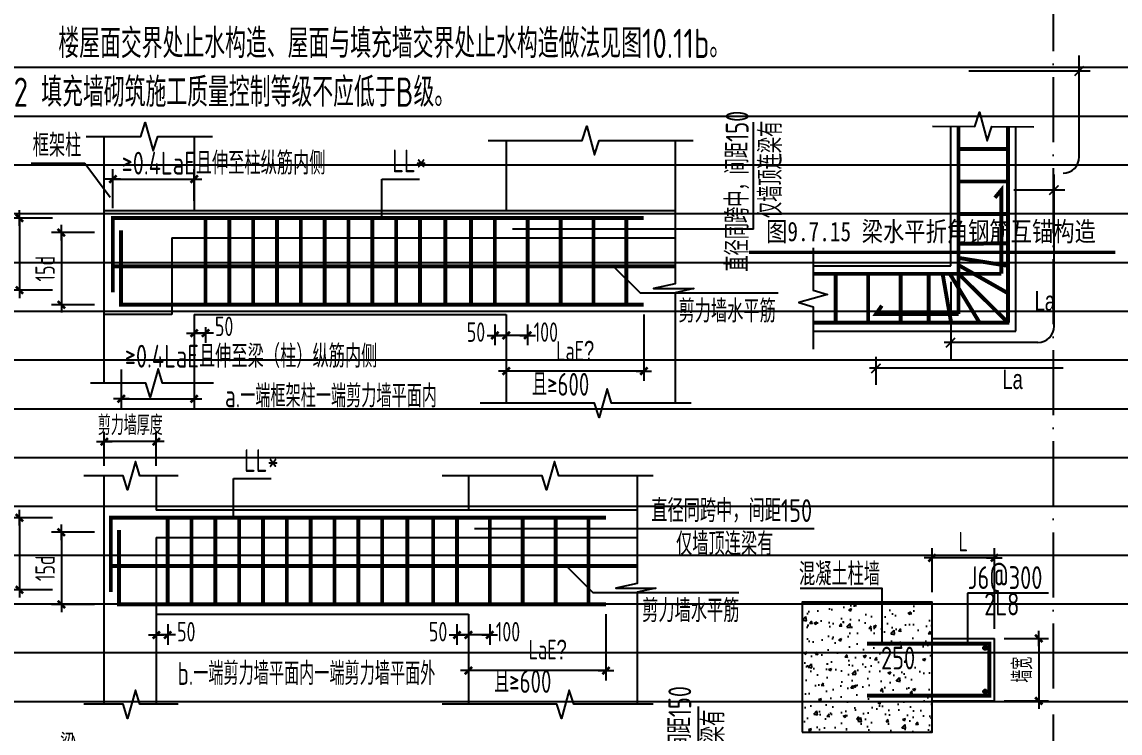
# Model space of a CAD drawing. Extents: x -668857 to 143095, y -247466 to 228182.
# Drawn here: x -511391 to -494502, y 203295 to 214229 of the extents above; entities that cross this region are included whole.
import ezdxf
from ezdxf.enums import TextEntityAlignment as Align

# ---------------------------------------------------------------- set-up
doc = ezdxf.new("R2010")
doc.units = 0
doc.header["$LTSCALE"] = 1000
doc.linetypes.add('D1', pattern=[14, 10, -2, 0, -2])
doc.layers.get('0').update_dxf_attribs({"linetype": 'CONTINUOUS'})
doc.layers.get('DEFPOINTS').update_dxf_attribs({"linetype": 'CONTINUOUS'})
doc.layers.add('S-1-TEXT', color=7, linetype='CONTINUOUS', lineweight=18)
for name, color, linetype in [('S-DETL-DIM', 151, 'CONTINUOUS'), ('S-DETL-HATCH', 253, 'CONTINUOUS'), ('S-DETL-LINE1', 2, 'CONTINUOUS'), ('S-DETL-RBAR', 1, 'CONTINUOUS'), ('S-DETL-TEXT', 7, 'CONTINUOUS')]:
    doc.layers.add(name, color=color, linetype=linetype)
doc.styles.add('TS', font='tssdeng.shx', dxfattribs={"width": 0.7, "bigfont": 'tssdchn.shx'})
doc.styles.add('现代都市院', font='ds-rss.shx', dxfattribs={"width": 0.7, "bigfont": 'ds-hzs.shx'})
doc.styles.add('黑体', font='simhei.ttf')
doc.dimstyles.new('DIM25', dxfattribs={"dimtxt": 300, "dimasz": 0.8, "dimexe": 150, "dimexo": 150, "dimgap": 100, "dimtad": 1, "dimdec": 0, "dimlfac": 0.25, "dimrnd": 1, "dimzin": 0, "dimdsep": 46, "dimtxsty": 'TS', "dimblk": '_DIMX', "dimcen": 0, "dimclrd": 256, "dimclre": 256, "dimclrt": 43, "dimadec": 1, "dimazin": 0, "dimtfac": 1, "dimtdec": 0, "dimtix": 1, "dimtmove": 2, "dimatfit": 3, "dimldrblk": 'ARCHTICK', "dimfxl": 0, "dimtolj": 1, "dimtzin": 1, "dimarcsym": 0})

# ---------------------------------------------------------------- blocks, each defined once
blk = doc.blocks.new('_DIMX')
blk.add_line((-150, 0), (150, 0))
at = {"const_width": 50}
blk.add_lwpolyline([(-70, -70), (70, 70)], dxfattribs=at)
blk = doc.blocks.new('*D1191')
at = {"layer": 'DEFPOINTS', "color": 0}
for p in [(-497393.6917489495, 205989.2205322818), (-497393.6917489495, 205308.6228685356), (-496433.6917489495, 204748.6228685356)]:
    blk.add_point(p, dxfattribs=at)
at = {"layer": 'S-DETL-DIM', "lineweight": -2}
for p, q in [((-497393.6917489495, 205458.6228685356), (-497393.6917489495, 206139.2205322818)), ((-496433.6917489495, 204898.6228685356), (-496433.6917489495, 206139.2205322818)), ((-496434.4917489495, 205989.2205322818), (-497392.8917489495, 205989.2205322818))]:
    blk.add_line(p, q, dxfattribs=at)
at = {"layer": 'S-DETL-DIM', "lineweight": -2, "xscale": 0.8, "yscale": 0.8, "zscale": 0.8, "rotation": 180}
blk.add_blockref('_DIMX', (-497393.6917489495, 205989.2205322818), dxfattribs=at)
at = {"layer": 'S-DETL-DIM', "lineweight": -2, "xscale": 0.8, "yscale": 0.8, "zscale": 0.8}
blk.add_blockref('_DIMX', (-496433.6917489495, 205989.2205322818), dxfattribs=at)
at = {"layer": 'S-DETL-DIM', "color": 43, "insert": (-496913.6917489495, 206239.2205322818), "char_height": 300, "attachment_point": 5, "style": 'TS'}
blk.add_mtext('\\A1;L', dxfattribs=at)
blk = doc.blocks.new('_ArchTick')
at = {"color": 0, "linetype": 'ByBlock', "const_width": 0.15}
blk.add_lwpolyline([(-0.5, -0.5), (0.5, 0.5)], dxfattribs=at)
blk = doc.blocks.new('*D1192')
at = {"layer": 'DEFPOINTS', "color": 0}
for p in [(-496433.6917489495, 204748.6228685356), (-496433.6917489504, 203788.6228685356), (-495752.1046936179, 203788.6228685356)]:
    blk.add_point(p, dxfattribs=at)
at = {"layer": 'S-DETL-DIM', "lineweight": -2}
for p, q in [((-496283.6917489495, 204748.6228685356), (-495602.1046936179, 204748.6228685356)), ((-495752.1046936179, 204747.8228685356), (-495752.1046936179, 203789.4228685356)), ((-496283.6917489504, 203788.6228685356), (-495602.1046936179, 203788.6228685356))]:
    blk.add_line(p, q, dxfattribs=at)
at = {"layer": 'S-DETL-DIM', "lineweight": -2, "xscale": 0.8, "yscale": 0.8, "zscale": 0.8}
for p, rotation in [((-495752.1046936179, 204748.6228685356), 90), ((-495752.1046936179, 203788.6228685356), 270)]:
    blk.add_blockref('_DIMX', p, dxfattribs=dict(at, rotation=rotation))
at = {"layer": 'S-DETL-DIM', "color": 43, "insert": (-496002.104693618, 204268.6228685355), "char_height": 300, "attachment_point": 5, "rotation": 90, "style": 'TS'}
blk.add_mtext('\\A1;墙宽', dxfattribs=at)
blk = doc.blocks.new('*D1151')
at = {"layer": 'DEFPOINTS', "color": 0}
for p in [(-510769.7794513281, 206606.5994597333), (-511430.3717645581, 205496.7257689643), (-510769.7794513281, 205496.7257689643)]:
    blk.add_point(p, dxfattribs=at)
at = {"layer": 'S-DETL-DIM', "lineweight": -2}
for p, q in [((-510919.7794513281, 206606.5994597333), (-511580.3717645581, 206606.5994597333)), ((-511430.3717645581, 206605.7994597334), (-511430.3717645581, 205497.5257689643)), ((-510919.7794513281, 205496.7257689643), (-511580.3717645581, 205496.7257689643))]:
    blk.add_line(p, q, dxfattribs=at)
at = {"layer": 'S-DETL-DIM', "lineweight": -2, "xscale": 0.8, "yscale": 0.8, "zscale": 0.8}
for p, rotation in [((-511430.3717645581, 206606.5994597333), 90), ((-511430.3717645581, 205496.7257689643), 270)]:
    blk.add_blockref('_DIMX', p, dxfattribs=dict(at, rotation=rotation))
at = {"layer": 'S-DETL-DIM', "color": 43, "insert": (-511680.3717645582, 206051.6626143487), "char_height": 300, "attachment_point": 5, "rotation": 90, "style": 'TS'}
blk.add_mtext('\\A1;15d', dxfattribs=at)
blk = doc.blocks.new('*D1152')
at = {"layer": 'DEFPOINTS', "color": 0}
for p in [(-510125.2794513281, 206382.9857498812), (-510785.8717645581, 205273.1120591122), (-510125.2794513281, 205273.1120591122)]:
    blk.add_point(p, dxfattribs=at)
at = {"layer": 'S-DETL-DIM', "lineweight": -2}
for p, q in [((-510275.2794513281, 206382.9857498812), (-510935.8717645581, 206382.9857498812)), ((-510785.8717645581, 206382.1857498813), (-510785.8717645581, 205273.9120591122)), ((-510275.2794513281, 205273.1120591122), (-510935.8717645581, 205273.1120591122))]:
    blk.add_line(p, q, dxfattribs=at)
at = {"layer": 'S-DETL-DIM', "lineweight": -2, "xscale": 0.8, "yscale": 0.8, "zscale": 0.8}
for p, rotation in [((-510785.8717645581, 206382.9857498812), 90), ((-510785.8717645581, 205273.1120591122), 270)]:
    blk.add_blockref('_DIMX', p, dxfattribs=dict(at, rotation=rotation))
at = {"layer": 'S-DETL-DIM', "color": 43, "insert": (-511035.8717645582, 205828.0489044966), "char_height": 300, "attachment_point": 5, "rotation": 90, "style": 'TS'}
blk.add_mtext('\\A1;15d', dxfattribs=at)
blk = doc.blocks.new('*D1153')
at = {"layer": 'DEFPOINTS', "color": 0}
for p in [(-509325.2794513281, 205121.2445443827), (-509150.2794513281, 205121.2445443827), (-509325.2794513281, 204802.9980276185)]:
    blk.add_point(p, dxfattribs=at)
at = {"layer": 'S-DETL-DIM', "lineweight": -2}
for p, q in [((-509325.2794513281, 204971.2445443827), (-509325.2794513281, 204652.9980276185)), ((-509150.2794513281, 204971.2445443827), (-509150.2794513281, 204652.9980276185)), ((-509326.0794513281, 204802.9980276185), (-509326.8794513281, 204802.9980276185)), ((-509150.2794513281, 204802.9980276185), (-509325.2794513281, 204802.9980276185)), ((-509149.4794513281, 204802.9980276185), (-509148.6794513281, 204802.9980276185))]:
    blk.add_line(p, q, dxfattribs=at)
at = {"layer": 'S-DETL-DIM', "lineweight": -2, "xscale": 0.8, "yscale": 0.8, "zscale": 0.8}
blk.add_blockref('_DIMX', (-509325.2794513281, 204802.9980276185), dxfattribs=at)
at = {"layer": 'S-DETL-DIM', "lineweight": -2, "xscale": 0.8, "yscale": 0.8, "zscale": 0.8, "rotation": 180}
blk.add_blockref('_DIMX', (-509150.2794513281, 204802.9980276185), dxfattribs=at)
at = {"layer": 'S-DETL-DIM', "color": 43, "insert": (-508864.3717645581, 204852.9980276185), "char_height": 300, "attachment_point": 5, "style": 'TS'}
blk.add_mtext('\\A1;50', dxfattribs=at)
blk = doc.blocks.new('*D1154')
at = {"layer": 'DEFPOINTS', "color": 0}
for p in [(-504700.2794513281, 205121.2445443827), (-504525.2794513281, 205121.2445443827), (-504700.2794513281, 204802.9980276185)]:
    blk.add_point(p, dxfattribs=at)
at = {"layer": 'S-DETL-DIM', "lineweight": -2}
for p, q in [((-504700.2794513281, 204971.2445443827), (-504700.2794513281, 204652.9980276185)), ((-504525.2794513281, 204971.2445443827), (-504525.2794513281, 204652.9980276185)), ((-504701.0794513281, 204802.9980276185), (-504701.8794513281, 204802.9980276185)), ((-504525.2794513281, 204802.9980276185), (-504700.2794513281, 204802.9980276185)), ((-504524.4794513281, 204802.9980276185), (-504523.6794513281, 204802.9980276185))]:
    blk.add_line(p, q, dxfattribs=at)
at = {"layer": 'S-DETL-DIM', "lineweight": -2, "xscale": 0.8, "yscale": 0.8, "zscale": 0.8}
blk.add_blockref('_DIMX', (-504700.2794513281, 204802.9980276185), dxfattribs=at)
at = {"layer": 'S-DETL-DIM', "lineweight": -2, "xscale": 0.8, "yscale": 0.8, "zscale": 0.8, "rotation": 180}
blk.add_blockref('_DIMX', (-504525.2794513281, 204802.9980276185), dxfattribs=at)
at = {"layer": 'S-DETL-DIM', "color": 43, "insert": (-504990.8717645581, 204852.9980276185), "char_height": 300, "attachment_point": 5, "style": 'TS'}
blk.add_mtext('\\A1;50', dxfattribs=at)
blk = doc.blocks.new('*D1155')
at = {"layer": 'DEFPOINTS', "color": 0}
for p in [(-504525.2794513281, 205121.2445443827), (-504195.8717645581, 205121.2445443827), (-504525.2794513281, 204802.9980276185)]:
    blk.add_point(p, dxfattribs=at)
at = {"layer": 'S-DETL-DIM', "lineweight": -2}
for p, q in [((-504525.2794513281, 204971.2445443827), (-504525.2794513281, 204652.9980276185)), ((-504195.8717645581, 204971.2445443827), (-504195.8717645581, 204652.9980276185)), ((-504196.6717645581, 204802.9980276185), (-504524.4794513281, 204802.9980276185))]:
    blk.add_line(p, q, dxfattribs=at)
at = {"layer": 'S-DETL-DIM', "lineweight": -2, "xscale": 0.8, "yscale": 0.8, "zscale": 0.8, "rotation": 180}
blk.add_blockref('_DIMX', (-504525.2794513281, 204802.9980276185), dxfattribs=at)
at = {"layer": 'S-DETL-DIM', "lineweight": -2, "xscale": 0.8, "yscale": 0.8, "zscale": 0.8}
blk.add_blockref('_DIMX', (-504195.8717645581, 204802.9980276185), dxfattribs=at)
at = {"layer": 'S-DETL-DIM', "color": 43, "insert": (-503916.3717645581, 204852.9980276185), "char_height": 300, "attachment_point": 5, "style": 'TS'}
blk.add_mtext('\\A1;100', dxfattribs=at)
blk = doc.blocks.new('*D1156')
at = {"layer": 'DEFPOINTS', "color": 0}
for p in [(-502409.1206116106, 205273.1120591122), (-504525.2794513281, 204572.7445443827), (-504525.2794513281, 204254.4980276185)]:
    blk.add_point(p, dxfattribs=at)
at = {"layer": 'S-DETL-DIM', "lineweight": -2}
for p, q in [((-502409.1206116106, 205123.1120591122), (-502409.1206116106, 204104.4980276185)), ((-504525.2794513281, 204422.7445443827), (-504525.2794513281, 204104.4980276185)), ((-502409.9206116106, 204254.4980276185), (-504524.4794513281, 204254.4980276185))]:
    blk.add_line(p, q, dxfattribs=at)
at = {"layer": 'S-DETL-DIM', "lineweight": -2, "xscale": 0.8, "yscale": 0.8, "zscale": 0.8, "rotation": 180}
blk.add_blockref('_DIMX', (-504525.2794513281, 204254.4980276185), dxfattribs=at)
at = {"layer": 'S-DETL-DIM', "lineweight": -2, "xscale": 0.8, "yscale": 0.8, "zscale": 0.8}
blk.add_blockref('_DIMX', (-502409.1206116106, 204254.4980276185), dxfattribs=at)
at = {"layer": 'S-DETL-DIM', "color": 43, "insert": (-503304.9468054303, 204578.0514063658), "char_height": 300, "attachment_point": 5, "style": 'TS'}
blk.add_mtext('\\A1;LaE{\\Fds-rss,ds-hzs|c0;\x8e}', dxfattribs=at)
blk = doc.blocks.new('*D1161')
at = {"layer": 'DEFPOINTS', "color": 0}
for p in [(-510125.2794513281, 207776.4980276185), (-510125.2794513281, 207252.2775540906), (-509325.2794513281, 207252.2775540906)]:
    blk.add_point(p, dxfattribs=at)
at = {"layer": 'S-DETL-DIM', "lineweight": -2}
for p, q in [((-510125.2794513281, 207402.2775540906), (-510125.2794513281, 207926.4980276185)), ((-509325.2794513281, 207402.2775540906), (-509325.2794513281, 207926.4980276185)), ((-510126.0794513281, 207776.4980276185), (-510126.8794513281, 207776.4980276185)), ((-509325.2794513281, 207776.4980276185), (-510125.2794513281, 207776.4980276185)), ((-509324.4794513281, 207776.4980276185), (-509323.6794513281, 207776.4980276185))]:
    blk.add_line(p, q, dxfattribs=at)
at = {"layer": 'S-DETL-DIM', "lineweight": -2, "xscale": 0.8, "yscale": 0.8, "zscale": 0.8}
blk.add_blockref('_DIMX', (-510125.2794513281, 207776.4980276185), dxfattribs=at)
at = {"layer": 'S-DETL-DIM', "lineweight": -2, "xscale": 0.8, "yscale": 0.8, "zscale": 0.8, "rotation": 180}
blk.add_blockref('_DIMX', (-509325.2794513281, 207776.4980276185), dxfattribs=at)
at = {"layer": 'S-DETL-DIM', "color": 43, "insert": (-509725.2794513281, 208026.4980276185), "char_height": 300, "attachment_point": 5, "style": 'TS'}
blk.add_mtext('\\A1;剪力墙厚度', dxfattribs=at)
blk = doc.blocks.new('*D1162')
at = {"layer": 'DEFPOINTS', "color": 0}
for p in [(-510769.7794513281, 211213.9027697016), (-511430.3717645581, 210104.0290789325), (-510769.7794513281, 210104.0290789325)]:
    blk.add_point(p, dxfattribs=at)
at = {"layer": 'S-DETL-DIM', "lineweight": -2}
for p, q in [((-510919.7794513281, 211213.9027697016), (-511580.3717645581, 211213.9027697016)), ((-511430.3717645581, 211213.1027697016), (-511430.3717645581, 210104.8290789325)), ((-510919.7794513281, 210104.0290789325), (-511580.3717645581, 210104.0290789325))]:
    blk.add_line(p, q, dxfattribs=at)
at = {"layer": 'S-DETL-DIM', "lineweight": -2, "xscale": 0.8, "yscale": 0.8, "zscale": 0.8}
for p, rotation in [((-511430.3717645581, 211213.9027697016), 90), ((-511430.3717645581, 210104.0290789325), 270)]:
    blk.add_blockref('_DIMX', p, dxfattribs=dict(at, rotation=rotation))
at = {"layer": 'S-DETL-DIM', "color": 43, "insert": (-511680.3717645582, 210658.9659243169), "char_height": 300, "attachment_point": 5, "rotation": 90, "style": 'TS'}
blk.add_mtext('\\A1;15d', dxfattribs=at)
blk = doc.blocks.new('*D1163')
at = {"layer": 'DEFPOINTS', "color": 0}
for p in [(-510125.2794513281, 210990.2890598495), (-510785.8717645581, 209880.4153690804), (-510125.2794513281, 209880.4153690804)]:
    blk.add_point(p, dxfattribs=at)
at = {"layer": 'S-DETL-DIM', "lineweight": -2}
for p, q in [((-510275.2794513281, 210990.2890598495), (-510935.8717645581, 210990.2890598495)), ((-510785.8717645581, 210989.4890598495), (-510785.8717645581, 209881.2153690804)), ((-510275.2794513281, 209880.4153690804), (-510935.8717645581, 209880.4153690804))]:
    blk.add_line(p, q, dxfattribs=at)
at = {"layer": 'S-DETL-DIM', "lineweight": -2, "xscale": 0.8, "yscale": 0.8, "zscale": 0.8}
for p, rotation in [((-510785.8717645581, 210990.2890598495), 90), ((-510785.8717645581, 209880.4153690804), 270)]:
    blk.add_blockref('_DIMX', p, dxfattribs=dict(at, rotation=rotation))
at = {"layer": 'S-DETL-DIM', "color": 43, "insert": (-511035.8717645582, 210435.3522144648), "char_height": 300, "attachment_point": 5, "rotation": 90, "style": 'TS'}
blk.add_mtext('\\A1;15d', dxfattribs=at)
blk = doc.blocks.new('*D1164')
at = {"layer": 'DEFPOINTS', "color": 0}
for p in [(-508742.7794513281, 209687.3822396779), (-508567.7794513281, 209687.3822396779), (-508742.7794513281, 209444.1357229138)]:
    blk.add_point(p, dxfattribs=at)
at = {"layer": 'S-DETL-DIM', "lineweight": -2}
for p, q in [((-508743.5794513281, 209444.1357229138), (-508744.3794513281, 209444.1357229138)), ((-508742.7794513281, 209537.3822396779), (-508742.7794513281, 209294.1357229138)), ((-508567.7794513281, 209444.1357229138), (-508742.7794513281, 209444.1357229138)), ((-508567.7794513281, 209537.3822396779), (-508567.7794513281, 209294.1357229138)), ((-508566.9794513281, 209444.1357229138), (-508566.1794513281, 209444.1357229138))]:
    blk.add_line(p, q, dxfattribs=at)
at = {"layer": 'S-DETL-DIM', "lineweight": -2, "xscale": 0.8, "yscale": 0.8, "zscale": 0.8}
blk.add_blockref('_DIMX', (-508742.7794513281, 209444.1357229138), dxfattribs=at)
at = {"layer": 'S-DETL-DIM', "lineweight": -2, "xscale": 0.8, "yscale": 0.8, "zscale": 0.8, "rotation": 180}
blk.add_blockref('_DIMX', (-508567.7794513281, 209444.1357229138), dxfattribs=at)
at = {"layer": 'S-DETL-DIM', "color": 43, "insert": (-508281.8717645581, 209548.600496375), "char_height": 300, "attachment_point": 5, "style": 'TS'}
blk.add_mtext('\\A1;50', dxfattribs=at)
blk = doc.blocks.new('*D1165')
at = {"layer": 'DEFPOINTS', "color": 0}
for p in [(-504117.7794513281, 209728.5478543509), (-503942.7794513281, 209728.5478543509), (-504117.7794513281, 209410.3013375867)]:
    blk.add_point(p, dxfattribs=at)
at = {"layer": 'S-DETL-DIM', "lineweight": -2}
for p, q in [((-504117.7794513281, 209578.5478543509), (-504117.7794513281, 209260.3013375867)), ((-503942.7794513281, 209578.5478543509), (-503942.7794513281, 209260.3013375867)), ((-504118.5794513281, 209410.3013375867), (-504119.3794513281, 209410.3013375867)), ((-503942.7794513281, 209410.3013375867), (-504117.7794513281, 209410.3013375867)), ((-503941.9794513281, 209410.3013375867), (-503941.1794513281, 209410.3013375867))]:
    blk.add_line(p, q, dxfattribs=at)
at = {"layer": 'S-DETL-DIM', "lineweight": -2, "xscale": 0.8, "yscale": 0.8, "zscale": 0.8}
blk.add_blockref('_DIMX', (-504117.7794513281, 209410.3013375867), dxfattribs=at)
at = {"layer": 'S-DETL-DIM', "lineweight": -2, "xscale": 0.8, "yscale": 0.8, "zscale": 0.8, "rotation": 180}
blk.add_blockref('_DIMX', (-503942.7794513281, 209410.3013375867), dxfattribs=at)
at = {"layer": 'S-DETL-DIM', "color": 43, "insert": (-504408.3717645581, 209460.3013375867), "char_height": 300, "attachment_point": 5, "style": 'TS'}
blk.add_mtext('\\A1;50', dxfattribs=at)
blk = doc.blocks.new('*D1166')
at = {"layer": 'DEFPOINTS', "color": 0}
for p in [(-503942.7794513281, 209728.5478543509), (-503613.3717645581, 209728.5478543509), (-503942.7794513281, 209410.3013375867)]:
    blk.add_point(p, dxfattribs=at)
at = {"layer": 'S-DETL-DIM', "lineweight": -2}
for p, q in [((-503942.7794513281, 209578.5478543509), (-503942.7794513281, 209260.3013375867)), ((-503613.3717645581, 209578.5478543509), (-503613.3717645581, 209260.3013375867)), ((-503614.1717645581, 209410.3013375867), (-503941.9794513281, 209410.3013375867))]:
    blk.add_line(p, q, dxfattribs=at)
at = {"layer": 'S-DETL-DIM', "lineweight": -2, "xscale": 0.8, "yscale": 0.8, "zscale": 0.8, "rotation": 180}
blk.add_blockref('_DIMX', (-503942.7794513281, 209410.3013375867), dxfattribs=at)
at = {"layer": 'S-DETL-DIM', "lineweight": -2, "xscale": 0.8, "yscale": 0.8, "zscale": 0.8}
blk.add_blockref('_DIMX', (-503613.3717645581, 209410.3013375867), dxfattribs=at)
at = {"layer": 'S-DETL-DIM', "color": 43, "insert": (-503333.8717645581, 209460.3013375867), "char_height": 300, "attachment_point": 5, "style": 'TS'}
blk.add_mtext('\\A1;100', dxfattribs=at)
blk = doc.blocks.new('*D1167')
at = {"layer": 'DEFPOINTS', "color": 0}
for p in [(-501826.6206116106, 209880.4153690804), (-503942.7794513281, 209180.0478543509), (-503942.7794513281, 208861.8013375867)]:
    blk.add_point(p, dxfattribs=at)
at = {"layer": 'S-DETL-DIM', "lineweight": -2}
for p, q in [((-501826.6206116106, 209730.4153690804), (-501826.6206116106, 208711.8013375867)), ((-503942.7794513281, 209030.0478543509), (-503942.7794513281, 208711.8013375867)), ((-501827.4206116106, 208861.8013375867), (-503941.9794513281, 208861.8013375867))]:
    blk.add_line(p, q, dxfattribs=at)
at = {"layer": 'S-DETL-DIM', "lineweight": -2, "xscale": 0.8, "yscale": 0.8, "zscale": 0.8, "rotation": 180}
blk.add_blockref('_DIMX', (-503942.7794513281, 208861.8013375867), dxfattribs=at)
at = {"layer": 'S-DETL-DIM', "lineweight": -2, "xscale": 0.8, "yscale": 0.8, "zscale": 0.8}
blk.add_blockref('_DIMX', (-501826.6206116106, 208861.8013375867), dxfattribs=at)
at = {"layer": 'S-DETL-DIM', "color": 43, "insert": (-502883.1468057388, 209174.2415280938), "char_height": 300, "attachment_point": 5, "style": 'TS'}
blk.add_mtext('\\A1;LaE{\\Fds-rss,ds-hzs|c0;\x8e}', dxfattribs=at)
blk = doc.blocks.new('*D1168')
at = {"layer": 'DEFPOINTS', "color": 0}
for p in [(-508742.7794513281, 211813.7661110479), (-508742.7794513281, 211328.5478543509), (-509994.2794513281, 211213.9027697016)]:
    blk.add_point(p, dxfattribs=at)
at = {"layer": 'S-DETL-DIM', "lineweight": -2}
for p, q in [((-509994.2794513281, 211363.9027697016), (-509994.2794513281, 211963.7661110479)), ((-508742.7794513281, 211478.5478543509), (-508742.7794513281, 211963.7661110479)), ((-509993.4794513281, 211813.7661110479), (-508743.5794513281, 211813.7661110479))]:
    blk.add_line(p, q, dxfattribs=at)
at = {"layer": 'S-DETL-DIM', "lineweight": -2, "xscale": 0.8, "yscale": 0.8, "zscale": 0.8, "rotation": 180}
blk.add_blockref('_DIMX', (-509994.2794513281, 211813.7661110479), dxfattribs=at)
at = {"layer": 'S-DETL-DIM', "lineweight": -2, "xscale": 0.8, "yscale": 0.8, "zscale": 0.8}
blk.add_blockref('_DIMX', (-508742.7794513281, 211813.7661110479), dxfattribs=at)
blk = doc.blocks.new('*D1169')
at = {"layer": 'DEFPOINTS', "color": 0}
for p in [(-509863.482740524, 209034.4387330567), (-508742.7794513281, 208919.7936484073), (-508742.7794513281, 208434.5753917103)]:
    blk.add_point(p, dxfattribs=at)
at = {"layer": 'S-DETL-DIM', "lineweight": -2}
for p, q in [((-509863.482740524, 208884.4387330567), (-509863.482740524, 208284.5753917103)), ((-508742.7794513281, 208769.7936484073), (-508742.7794513281, 208284.5753917103)), ((-509862.682740524, 208434.5753917103), (-508743.5794513281, 208434.5753917103))]:
    blk.add_line(p, q, dxfattribs=at)
at = {"layer": 'S-DETL-DIM', "lineweight": -2, "xscale": 0.8, "yscale": 0.8, "zscale": 0.8, "rotation": 180}
blk.add_blockref('_DIMX', (-509863.482740524, 208434.5753917103), dxfattribs=at)
at = {"layer": 'S-DETL-DIM', "lineweight": -2, "xscale": 0.8, "yscale": 0.8, "zscale": 0.8}
blk.add_blockref('_DIMX', (-508742.7794513281, 208434.5753917103), dxfattribs=at)

msp = doc.modelspace()

# ---------------------------------------------------------------- hatches: boundary and pattern name
at = {"layer": 'S-DETL-HATCH'}
h = msp.add_hatch(dxfattribs=at)
h.set_pattern_fill('AR-CONC', color=256, scale=2.5, style=0)
h.set_pattern_definition([(49.99999999999999, (-2108699.453921575, 172385.3572945492), (455.46167249001, -39.84771384725772), [47.625, -523.875]), (355, (-2108699.453921575, 172385.3572945492), (-88.10706493916747, 477.6416072054499), [38.1, -419.1]), (100.451, (-2108661.498921575, 172382.0366695491), (367.3562541648981, 437.7917195507297), [40.475, -445.225]), (46.18420000000002, (-2108699.453921575, 172512.3572945492), (677.6976022303247, -105.1058198318179), [71.43749999999895, -785.8124999999916]), (96.63559999999998, (-2108642.979171575, 172503.5985445492), (593.5105861655928, 618.5638897251231), [60.71249999999888, -667.8374999999821]), (351.1840000000001, (-2108699.453921575, 172512.3572945492), (593.5115145348348, 618.5627946514942), [57.15, -628.65]), (21, (-2108635.953921575, 172480.6072945492), (379.0371995884582, -255.6637962919062), [47.625, -523.875]), (326.0000000000001, (-2108635.953921575, 172480.6072945492), (154.5050708691177, 460.4699153057982), [38.1, -419.1]), (71.4514, (-2108604.367671575, 172459.3020445495), (533.5412269253111, 204.8071442901436), [40.475, -445.225]), (37.50000000000001, (-2108699.453921575, 172385.3572945492), (7.721508126479542, 211.3875971828828), [0, -414.02, 0, -425.45, 0, -420.6875]), (7.499999999999999, (-2108699.453921575, 172385.3572945492), (167.0491562757644, 250.4514370452988), [0, -242.57, 0, -404.495, 0, -160.3375]), (327.5, (-2108841.058921574, 172385.3572945492), (338.9764879171785, -14.32185998168364), [0, -158.75, 0, -495.3, 0, -657.2249999999999]), (317.5, (-2108904.558921574, 172385.3572945492), (370.3229534650451, 63.56622758333253), [0, -206.375, 0, -328.93, 0, -466.725])])
h.paths.add_polyline_path([(-499393.6917489495, 203308.6228685356), (-497393.6917489495, 203308.6228685356), (-497393.6917489495, 205308.6228685356), (-499393.6917489495, 205308.6228685356)])
at = {"layer": 'S-DETL-RBAR'}
h = msp.add_hatch(color=1, dxfattribs=at)
edge = h.paths.add_edge_path()
edge.add_arc((-496575.8753436578, 204603.4243549313), 31.25, 0, 360)
h = msp.add_hatch(color=1, dxfattribs=at)
edge = h.paths.add_edge_path()
edge.add_arc((-496575.8753436578, 203933.8213821393), 31.25, 0, 360)

# ---------------------------------------------------------------- linework, layer by layer
at = {"layer": 'DEFPOINTS', "color": 252, "linetype": 'D1', "ltscale": 0.1}
msp.add_line((-495528.7140519193, 221782.2848685551), (-495528.7140519198, 167782.2848685551), dxfattribs=at)
at = {"layer": 'DEFPOINTS', "color": 252}
for p, q in [((-549944.7140519193, 213532.2848685551), (-454684.7140519191, 213532.2848685551)), ((-549944.7140519193, 212782.2848685551), (-454684.7140519191, 212782.2848685551)), ((-549944.7140519193, 212032.2848685551), (-454684.7140519191, 212032.2848685551)), ((-549944.7140519193, 211282.2848685551), (-454684.7140519191, 211282.2848685551)), ((-549944.7140519193, 210532.2848685551), (-454684.7140519191, 210532.2848685551)), ((-549944.7140519193, 209782.2848685551), (-454684.7140519191, 209782.2848685551)), ((-549944.7140519193, 209032.2848685551), (-454684.7140519191, 209032.2848685551)), ((-549944.7140519193, 208282.2848685551), (-454684.7140519191, 208282.2848685551)), ((-549944.7140519193, 207532.2848685551), (-454684.7140519191, 207532.2848685551)), ((-549944.7140519193, 206782.2848685551), (-454684.7140519191, 206782.2848685551)), ((-549944.7140519193, 206032.2848685551), (-454684.7140519191, 206032.2848685551)), ((-549944.7140519193, 205282.2848685551), (-454684.7140519191, 205282.2848685551)), ((-549944.7140519193, 204532.2848685551), (-454684.7140519191, 204532.2848685551)), ((-549944.7140519193, 203782.2848685551), (-454684.7140519191, 203782.2848685551))]:
    msp.add_line(p, q, dxfattribs=at)
at = {"layer": 'S-DETL-DIM'}
for p, q in [((-495129.0378477152, 212153.5905190241), (-495129.0378477152, 213716.1728360783)), ((-496825.1418915268, 213477.3120053243), (-494963.5549833353, 213477.3120053243)), ((-495516.5378477152, 209550.0905190241), (-495516.5378477152, 211885.6728360783)), ((-496133.7654414203, 211646.8120053243), (-495351.0549833353, 211646.8120053243)), ((-497106.0108830507, 210231.9472814333), (-497106.0108830507, 209046.9472814333)), ((-495766.5378477152, 209300.0905190241), (-497205.1793776925, 209300.0905190241)), ((-498256.5108830507, 209080.3120053243), (-498256.5108830507, 208650.4472814333)), ((-495379.0378477152, 208903.5905190241), (-498355.6793776925, 208903.5905190241))]:
    msp.add_line(p, q, dxfattribs=at)
at = {"layer": 'S-DETL-DIM', "const_width": 20}
for points in [[(-495199.0378477152, 213407.3120053243), (-495059.0378477152, 213547.3120053243)], [(-495586.5378477152, 211576.8120053243), (-495446.5378477152, 211716.8120053243)], [(-497176.0108830507, 209230.0905190241), (-497036.0108830507, 209370.0905190241)], [(-498326.5108830507, 208833.5905190241), (-498186.5108830507, 208973.5905190241)]]:
    msp.add_lwpolyline(points, dxfattribs=at)
at = {"layer": 'S-DETL-DIM'}
for points in [[(-495199.0378477152, 213407.3120053243), (-495059.0378477152, 213547.3120053243)], [(-497386.0046633517, 212627.9704117458), (-496736.0079953333, 212623.6379071805), (-496664.5431891538, 212843.1664508316), (-496547.4785769477, 212402.3763913149), (-496476.0137707682, 212621.904934966), (-495826.0171027498, 212617.5724304006)], [(-510405.2794513281, 212465.5808640588), (-509564.0294513281, 212465.5808640588), (-509494.0294513281, 212685.5808640588), (-509374.0294513281, 212245.5808640588), (-509304.0294513281, 212465.5808640588), (-508462.7794513281, 212465.5808640588)], [(-504222.7794513281, 212407.0808640588), (-502774.1344560708, 212407.0808640588), (-502704.1344560708, 212627.0808640588), (-502584.1344560708, 212187.0808640588), (-502514.1344560708, 212407.0808640588), (-501065.4894608136, 212407.0808640588)], [(-501345.4894608136, 212407.0808640588), (-501345.4894608136, 210202.3315065075), (-501676.4659275289, 210132.3533379603), (-501057.6838375803, 210132.3533379603), (-501345.4894608136, 210066.3705554325), (-501345.4894608136, 208365.6543895174)], [(-495586.5378477152, 211576.8120053243), (-495446.5378477152, 211716.8120053243)], [(-499220.7261122193, 210756.8120053243), (-499220.7261122193, 210106.8120053243), (-499000.7261122193, 210036.8120053243), (-499440.7261122193, 209916.8120053243), (-499220.7261122193, 209846.8120053243), (-499220.7261122193, 209196.8120053243)], [(-497176.0108830507, 209230.0905190241), (-497036.0108830507, 209370.0905190241)], [(-498326.5108830507, 208833.5905190241), (-498186.5108830507, 208973.5905190241)], [(-508446.3717645581, 208677.1543895174), (-509227.518359008, 208677.1543895174), (-509297.518359008, 208897.1543895174), (-509417.518359008, 208457.1543895174), (-509487.518359008, 208677.1543895174), (-510337.3717645581, 208677.1543895174)], [(-501097.859739783, 208365.6543895174), (-502322.8606600936, 208365.6543895174), (-502392.8606600936, 208585.6543895174), (-502512.8606600936, 208145.6543895174), (-502582.8606600936, 208365.6543895174), (-504344.542174014, 208365.6543895174)], [(-508987.6861389901, 207252.2775540906), (-509577.018359008, 207252.2775540906), (-509647.018359008, 207472.2775540906), (-509767.018359008, 207032.2775540906), (-509837.018359008, 207252.2775540906), (-510438.9510035391, 207252.2775540906)], [(-501680.359739783, 207252.2775540906), (-503132.6514365401, 207252.2775540906), (-503202.6514365401, 207472.2775540906), (-503322.6514365401, 207032.2775540906), (-503392.6514365401, 207252.2775540906), (-504927.042174014, 207252.2775540906)], [(-501927.9894608136, 207252.2775540906), (-501927.9894608136, 205595.0281965393), (-502258.9659275289, 205525.0500279921), (-501640.1838375803, 205525.0500279921), (-501927.9894608136, 205459.0672454643), (-501927.9894608136, 203736.3510795492)], [(-508987.6861389901, 203736.3510795492), (-509577.018359008, 203736.3510795492), (-509647.018359008, 203956.3510795492), (-509767.018359008, 203516.3510795492), (-509837.018359008, 203736.3510795492), (-510438.9510035391, 203736.3510795492)], [(-501680.359739783, 203736.3510795492), (-502905.3606600936, 203736.3510795492), (-502975.3606600936, 203956.3510795492), (-503095.3606600936, 203516.3510795492), (-503165.3606600936, 203736.3510795492), (-504927.042174014, 203736.3510795492)]]:
    msp.add_lwpolyline(points, dxfattribs=at)
for centre in [(-495379.0378477152, 212153.5905190241), (-495766.5378477152, 209550.0905190241)]:
    msp.add_arc(centre, 250, 270, 0, dxfattribs=at)
at = {"layer": 'S-DETL-LINE1'}
for p, q in [((-497106.0108830507, 210476.8120053243), (-497106.0108830507, 212626.1041339766)), ((-496106.0108830507, 209476.8120053243), (-496106.0108830507, 212619.4387081694)), ((-510125.2794513281, 208677.1543895174), (-510125.2794513281, 212465.5808640588)), ((-508742.7794513281, 212465.5808640588), (-508742.7794513281, 211328.5478543509)), ((-503942.7794513281, 212407.0808640588), (-503942.7794513281, 211328.5478543509)), ((-510125.2794513281, 211328.5478543509), (-501345.4894608136, 211328.5478543509)), ((-509084.7794513281, 210908.5478543509), (-501345.4894608136, 210908.5478543509)), ((-509084.7794513281, 210908.5478543509), (-509084.7794513281, 209728.5478543509)), ((-499220.7261122193, 210476.8120053243), (-497106.0108830507, 210476.8120053243)), ((-509084.7794513281, 209728.5478543509), (-510125.2794513281, 209728.5478543509)), ((-508742.7794513281, 209728.5478543509), (-508742.7794513281, 208677.1543895174)), ((-508742.7794513281, 209728.5478543509), (-503942.7794513281, 209728.5478543509)), ((-503942.7794513281, 209728.5478543509), (-503942.7794513281, 208365.6543895174)), ((-499227.3915380116, 209476.8120053243), (-496106.0108830507, 209476.8120053243)), ((-510125.2794513281, 203736.3510795492), (-510125.2794513281, 207252.2775540906)), ((-509325.2794513281, 207252.2775540906), (-509325.2794513281, 206721.2445443827)), ((-504525.2794513281, 207252.2775540906), (-504525.2794513281, 206721.2445443827)), ((-501927.9894608136, 206721.2445443827), (-509325.2794513281, 206721.2445443827)), ((-509325.2794513281, 206301.2445443827), (-501927.9894608136, 206301.2445443827)), ((-509325.2794513281, 206301.2445443827), (-509325.2794513281, 203736.3510795492)), ((-509325.2794513281, 205121.2445443827), (-504525.2794513281, 205121.2445443827)), ((-504525.2794513281, 205121.2445443827), (-504525.2794513281, 203736.3510795492)), ((-497393.6917489495, 204748.6228685356), (-496433.6917489495, 204748.6228685356)), ((-496433.6917489504, 203788.6228685356), (-496433.6917489495, 204748.6228685356)), ((-497393.6917489495, 203788.6228685356), (-496433.6917489504, 203788.6228685356))]:
    msp.add_line(p, q, dxfattribs=at)
msp.add_lwpolyline([(-499393.6917489495, 203308.6228685356), (-497393.6917489495, 203308.6228685356), (-497393.6917489495, 205308.6228685356), (-499393.6917489495, 205308.6228685356)], close=True, dxfattribs=at)
for centre in [(-496575.8753436578, 204603.4243549313), (-496575.8753436578, 203933.8213821393)]:
    msp.add_circle(centre, 31.25, dxfattribs=at)
at = {"layer": 'S-DETL-RBAR', "color": 1, "const_width": 60}
for points in [[(-496986.0108830507, 212626.1041339766), (-496986.0108830507, 209736.8120053243)], [(-496226.0108830507, 212619.4387081694), (-496226.0108830507, 209606.8120053243)], [(-496986.0108830507, 212276.8120053243), (-496206.0108830507, 212276.8120053243)], [(-496986.0108830507, 211776.8120053243), (-496206.0108830507, 211776.8120053243)], [(-496326.0108830507, 210356.8120053243), (-496326.0108830507, 211646.8120053243), (-496426.0108830507, 211526.8120053243)], [(-496986.0108830507, 211276.8120053243), (-496206.0108830507, 211276.8120053243)], [(-509994.2794513281, 210070.2146820445), (-509994.2794513281, 211213.9027697016), (-501826.6206116106, 211213.9027697016)], [(-508567.7794513281, 209880.4153690804), (-508567.7794513281, 211213.9027697016)], [(-508201.2094513203, 209880.4153690804), (-508201.2094513203, 211213.9027697016)], [(-507834.6394513275, 209880.4153690804), (-507834.6394513275, 211213.9027697016)], [(-507468.0694513198, 209880.4153690804), (-507468.0694513198, 211213.9027697016)], [(-507101.4994513269, 209880.4153690804), (-507101.4994513269, 211213.9027697016)], [(-506734.9294513341, 209880.4153690804), (-506734.9294513341, 211213.9027697016)], [(-506368.3594513263, 209880.4153690804), (-506368.3594513263, 211213.9027697016)], [(-506001.7894513335, 209880.4153690804), (-506001.7894513335, 211213.9027697016)], [(-505635.2194513257, 209880.4153690804), (-505635.2194513257, 211213.9027697016)], [(-505268.6494513329, 209880.4153690804), (-505268.6494513329, 211213.9027697016)], [(-504879.9766926791, 209880.4153690804), (-504879.9766926791, 211213.9027697016)], [(-504483.945826995, 209880.4153690804), (-504483.945826995, 211213.9027697016)], [(-504117.7794513281, 209880.4153690804), (-504117.7794513281, 211213.9027697016)], [(-503612.148465323, 209880.4153690804), (-503612.148465323, 211213.9027697016)], [(-503106.5174793329, 209880.4153690804), (-503106.5174793329, 211213.9027697016)], [(-502600.8864933278, 209880.4153690804), (-502600.8864933278, 211213.9027697016)], [(-502095.2555073227, 209880.4153690804), (-502095.2555073227, 211213.9027697016)], [(-501826.6206116106, 209880.4153690804), (-509867.8684748735, 209880.4153690804), (-509867.8684748735, 211024.1034567375)], [(-496992.1033310767, 210816.7716579866), (-496242.169114786, 210826.7049971651)], [(-496989.2568249877, 210601.869874103), (-496237.5882161434, 210480.8623183649)], [(-509994.2794513281, 210470.7762300987), (-501345.4894608136, 210470.7762300987)], [(-496987.7906063225, 210491.175219072), (-496233.5105541225, 210062.4103034269)], [(-499220.7261122193, 210356.8120053243), (-496326.0108830507, 210356.8120053243)], [(-498876.0108830507, 210356.8120053243), (-498876.0108830507, 209606.8120053243)], [(-498376.0108830507, 210356.8120053243), (-498376.0108830507, 209606.8120053243)], [(-497876.0108830507, 210356.8120053243), (-497876.0108830507, 209606.8120053243)], [(-497446.0108830507, 210356.8120053243), (-497446.0108830507, 209606.8120053243)], [(-497231.0902481254, 210356.8120053243), (-497100.1378671702, 209606.8120053243)], [(-497120.3858830507, 210356.8120053243), (-496663.3915380116, 209606.8120053243)], [(-496986.0108830507, 210356.8120053243), (-496226.0108830507, 209606.8120053243)], [(-496986.0108830507, 209736.8120053243), (-498256.0108830507, 209736.8120053243), (-498166.0108830507, 209866.8120053243)], [(-499227.3915380116, 209606.8120053243), (-496206.0108830507, 209606.8120053243)], [(-510025.2794513281, 205462.9113720763), (-510025.2794513281, 206606.5994597333), (-502409.1206116106, 206606.5994597333)], [(-509150.2794513281, 205273.1120591122), (-509150.2794513281, 206606.5994597333)], [(-508783.7094513203, 205273.1120591122), (-508783.7094513203, 206606.5994597333)], [(-508417.1394513275, 205273.1120591122), (-508417.1394513275, 206606.5994597333)], [(-508050.5694513198, 205273.1120591122), (-508050.5694513198, 206606.5994597333)], [(-507683.9994513269, 205273.1120591122), (-507683.9994513269, 206606.5994597333)], [(-507317.4294513341, 205273.1120591122), (-507317.4294513341, 206606.5994597333)], [(-506950.8594513263, 205273.1120591122), (-506950.8594513263, 206606.5994597333)], [(-506584.2894513335, 205273.1120591122), (-506584.2894513335, 206606.5994597333)], [(-506217.7194513257, 205273.1120591122), (-506217.7194513257, 206606.5994597333)], [(-505851.1494513329, 205273.1120591122), (-505851.1494513329, 206606.5994597333)], [(-505462.4766926791, 205273.1120591122), (-505462.4766926791, 206606.5994597333)], [(-505066.445826995, 205273.1120591122), (-505066.445826995, 206606.5994597333)], [(-504700.2794513281, 205273.1120591122), (-504700.2794513281, 206606.5994597333)], [(-504194.648465323, 205273.1120591122), (-504194.648465323, 206606.5994597333)], [(-503689.0174793329, 205273.1120591122), (-503689.0174793329, 206606.5994597333)], [(-503183.3864933278, 205273.1120591122), (-503183.3864933278, 206606.5994597333)], [(-502677.7555073227, 205273.1120591122), (-502677.7555073227, 206606.5994597333)], [(-502409.1206116106, 205273.1120591122), (-509898.8684748735, 205273.1120591122), (-509898.8684748735, 206416.8001467693)], [(-510025.2794513281, 205863.4729201305), (-501927.9894608136, 205863.4729201305)], [(-498393.6917489495, 204668.6228685356), (-496513.6917489495, 204668.6228685356), (-496513.6917489504, 203868.6228685356), (-498393.6917489495, 203868.6228685356)]]:
    msp.add_lwpolyline(points, dxfattribs=at)
at = {"layer": 'S-DETL-TEXT'}
for p, q in [((-500141.1883985184, 211044.2661542911), (-500141.1883985184, 212691.0367018222)), ((-510422.4661004718, 212053.35788952), (-511250.9640778031, 212053.35788952)), ((-510037.21508913, 211528.0620002765), (-510422.4661004718, 212053.35788952)), ((-505856.6363190438, 211213.9027697016), (-505856.6363190438, 211813.9283425976)), ((-505856.6363190438, 211813.9283425976), (-505278.8789308991, 211813.9283425976)), ((-500141.1883985184, 211044.2661542911), (-503848.482740524, 211044.2661542911)), ((-502309.651893365, 210485.9062690753), (-501885.3697418894, 210061.6241175998)), ((-501885.3697418894, 210061.6241175998), (-499758.5813578682, 210061.6241175998)), ((-508135.8697418894, 206606.5994597333), (-508135.8697418894, 207206.6250326294)), ((-508135.8697418894, 207206.6250326294), (-507558.1123537447, 207206.6250326294)), ((-499204.482740524, 206436.9628443229), (-504430.982740524, 206436.9628443229)), ((-503032.7743429451, 205878.6029591071), (-502608.4921914695, 205454.3208076316)), ((-502608.4921914695, 205454.3208076316), (-500364.9942141382, 205454.3208076316)), ((-495601.0989807814, 205447.9795252611), (-496849.7779625885, 205447.9795252611)), ((-496849.7779625885, 205447.9795252611), (-496849.7779625885, 204668.6228685356)), ((-500985.3864984142, 202057.850928477), (-500985.3864984142, 203704.6214760076))]:
    msp.add_line(p, q, dxfattribs=at)
at = {"layer": 'S-DETL-TEXT', "const_width": 50}
msp.add_lwpolyline([(-500208.5432685122, 210686.6829247181), (-494572.2421162596, 210686.6829247181)], dxfattribs=at)
at = {"layer": 'S-DETL-TEXT'}
msp.add_lwpolyline([(-499421.9775460463, 205522.3619187819), (-498166.3781737441, 205522.3619187819), (-498166.3781737441, 204641.2641114215)], dxfattribs=at)

# ---------------------------------------------------------------- texts
at = {"layer": 'S-1-TEXT', "style": 'TS', "width": 0.75}
for s, p in [('楼屋面交界处止水构造、屋面与填充墙交界处止水构造做法见图10.11b。', (-510832.0423951272, 213674.714372444)), ('10.12 填充墙砌筑施工质量控制等级不应低于B级。', (-512156.6249847806, 212924.7143724435))]:
    msp.add_text(s, height=450, dxfattribs=at).set_placement(p)
at = {"layer": 'S-DETL-DIM', "style": '现代都市院', "width": 0.7}
for p in [(-495815.3036607679, 209789.7468837332), (-496309.8558074709, 208584.4859199803), (-496309.8558074709, 208584.4859199803)]:
    msp.add_text('La', height=300, dxfattribs=at).set_placement(p)
at = {"layer": 'S-DETL-TEXT', "style": 'TS', "width": 0.75}
for s, p in [('直径同跨中，间距150', (-500215.8543490756, 210390.368679021)), ('仅墙顶连梁有', (-499703.3543490756, 211214.4472001083)), ('直径同跨中，间距150', (-501098.0101556878, 201543.8509318312)), ('仅墙顶连梁有', (-500585.5101556878, 202156.0702664563))]:
    msp.add_text(s, height=350, rotation=90, dxfattribs=at).set_placement(p)
at = {"layer": 'S-DETL-TEXT', "style": 'TS'}
for s, width, p in [('框架柱', 0.75, (-511225.0314985092, 212157.1114085484)), ('≥0.4L\x8eaE\x8f\x8f且伸至柱纵筋内侧', 0.75, (-509858.4915975842, 211883.181861626)), (' LL*', 0.75, (-505856.7057624187, 211917.681861626)), ('剪力墙水平筋', 0.75, (-501292.8329388269, 209607.8705985565)), ('≥0.4L\x8eaE\x8f\x8f且伸至梁（柱）纵筋内侧', 0.75, (-509809.0233679067, 208914.777858654)), ('a.一端框架柱一端剪力墙平面内', 0.7, (-508268.6475142117, 208302.6749406531)), (' LL*', 0.75, (-508135.9391852643, 207310.3785516578)), ('直径同跨中，间距150', 0.75, (-501711.9391852643, 206540.5672885883)), ('仅墙顶连梁有', 0.75, (-501330.4391852643, 206028.0672885883)), ('混凝土柱墙', 0.75, (-499440.1206557897, 205563.6682673646)), ('J6@300', 0.75, (-496845.1959534527, 205509.9910683632)), ('剪力墙水平筋', 0.75, (-501852.5616348444, 205000.5672885883)), ('2L8', 0.75, (-496590.9984352409, 205103.2756744665)), ('250', 0.75, (-498178.0040223559, 204272.8107345277)), ('b.一端剪力墙平面内一端剪力墙平面外', 0.7, (-508998.1475142117, 204035.1787309279)), ('梁', 0.75, (-510807.4391852643, 202931.2666358119))]:
    msp.add_text(s, height=350, dxfattribs=dict(at, width=width)).set_placement(p)
at = {"layer": 'S-DETL-TEXT', "style": '黑体', "width": 0.8}
msp.add_text('图9.7.15 梁水平折角钢筋互锚构造', height=300, dxfattribs=at).set_placement((-497409.8753028496, 210857.8520524357), align=Align.CENTER)
at = {"layer": 'S-DETL-TEXT', "char_height": 350, "attachment_point": 5, "style": 'TS'}
for s, insert in [('且≥600}', (-503106.3717645581, 208656.5323947761)), ('且≥600', (-503688.8717645581, 204087.4980276185))]:
    msp.add_mtext(s, dxfattribs=dict(at, insert=insert))

# ---------------------------------------------------------------- dimensions: what is measured, and where the dimension line sits
at = {"layer": 'S-DETL-DIM'}
for base, p1, p2, text, picture, middle in [((-508742.7794513281, 211813.7661110479), (-509994.2794513281, 211213.9027697016), (-508742.7794513281, 211328.5478543509), ' ', '*D1168', (-509368.5294513281, 211813.7661110479)), ((-508742.7794513281, 208434.5753917103), (-509863.482740524, 209034.4387330567), (-508742.7794513281, 208919.7936484073), ' ', '*D1169', (-509303.131095926, 208434.5753917103)), ((-510125.2794513281, 207776.4980276185), (-509325.2794513281, 207252.2775540906), (-510125.2794513281, 207252.2775540906), '剪力墙厚度', '*D1161', (-509725.2794513281, 208026.4980276185)), ((-497393.6917489495, 205989.2205322818), (-496433.6917489495, 204748.6228685356), (-497393.6917489495, 205308.6228685356), 'L', '*D1191', (-496913.6917489495, 206239.2205322818))]:
    dim = msp.add_linear_dim(base=base, p1=p1, p2=p2, text=text, dimstyle='DIM25', dxfattribs=at)
    dim.commit()
    dim.dimension.update_dxf_attribs({"geometry": picture, "text_midpoint": middle})
for base, p1, p2, text, picture, middle in [((-511430.3717645581, 210104.0290789325), (-510769.7794513281, 211213.9027697016), (-510769.7794513281, 210104.0290789325), '15d', '*D1162', (-511680.3717645582, 210658.9659243169)), ((-510785.8717645581, 209880.4153690804), (-510125.2794513281, 210990.2890598495), (-510125.2794513281, 209880.4153690804), '15d', '*D1163', (-511035.8717645582, 210435.3522144648)), ((-511430.3717645581, 205496.7257689643), (-510769.7794513281, 206606.5994597333), (-510769.7794513281, 205496.7257689643), '15d', '*D1151', (-511680.3717645582, 206051.6626143487)), ((-510785.8717645581, 205273.1120591122), (-510125.2794513281, 206382.9857498812), (-510125.2794513281, 205273.1120591122), '15d', '*D1152', (-511035.8717645582, 205828.0489044966)), ((-495752.1046936179, 203788.6228685356), (-496433.6917489495, 204748.6228685356), (-496433.6917489504, 203788.6228685356), '墙宽', '*D1192', (-496002.104693618, 204268.6228685355))]:
    dim = msp.add_linear_dim(base=base, p1=p1, p2=p2, angle=90, text=text, dimstyle='DIM25', dxfattribs=at)
    dim.commit()
    dim.dimension.update_dxf_attribs({"geometry": picture, "text_midpoint": middle})
for base, p1, p2, text, picture, middle in [((-503942.7794513281, 208861.8013375867), (-501826.6206116106, 209880.4153690804), (-503942.7794513281, 209180.0478543509), 'LaE{\\Fds-rss,ds-hzs|c0;\x8e}', '*D1167', (-502883.1468057388, 209174.2415280938)), ((-508742.7794513281, 209444.1357229138), (-508567.7794513281, 209687.3822396779), (-508742.7794513281, 209687.3822396779), '50', '*D1164', (-508281.8717645581, 209548.600496375)), ((-504117.7794513281, 209410.3013375867), (-503942.7794513281, 209728.5478543509), (-504117.7794513281, 209728.5478543509), '50', '*D1165', (-504408.3717645581, 209460.3013375867)), ((-503942.7794513281, 209410.3013375867), (-503613.3717645581, 209728.5478543509), (-503942.7794513281, 209728.5478543509), '100', '*D1166', (-503333.8717645581, 209460.3013375867)), ((-504525.2794513281, 204254.4980276185), (-502409.1206116106, 205273.1120591122), (-504525.2794513281, 204572.7445443827), 'LaE{\\Fds-rss,ds-hzs|c0;\x8e}', '*D1156', (-503304.9468054303, 204578.0514063658)), ((-509325.2794513281, 204802.9980276185), (-509150.2794513281, 205121.2445443827), (-509325.2794513281, 205121.2445443827), '50', '*D1153', (-508864.3717645581, 204852.9980276185)), ((-504700.2794513281, 204802.9980276185), (-504525.2794513281, 205121.2445443827), (-504700.2794513281, 205121.2445443827), '50', '*D1154', (-504990.8717645581, 204852.9980276185)), ((-504525.2794513281, 204802.9980276185), (-504195.8717645581, 205121.2445443827), (-504525.2794513281, 205121.2445443827), '100', '*D1155', (-503916.3717645581, 204852.9980276185))]:
    dim = msp.add_linear_dim(base=base, p1=p1, p2=p2, text=text, dimstyle='DIM25', dxfattribs=at)
    dim.commit()
    dim.dimension.update_dxf_attribs({"geometry": picture, "text_midpoint": middle, "dimtype": 160})

doc.saveas('drawing.dxf')
